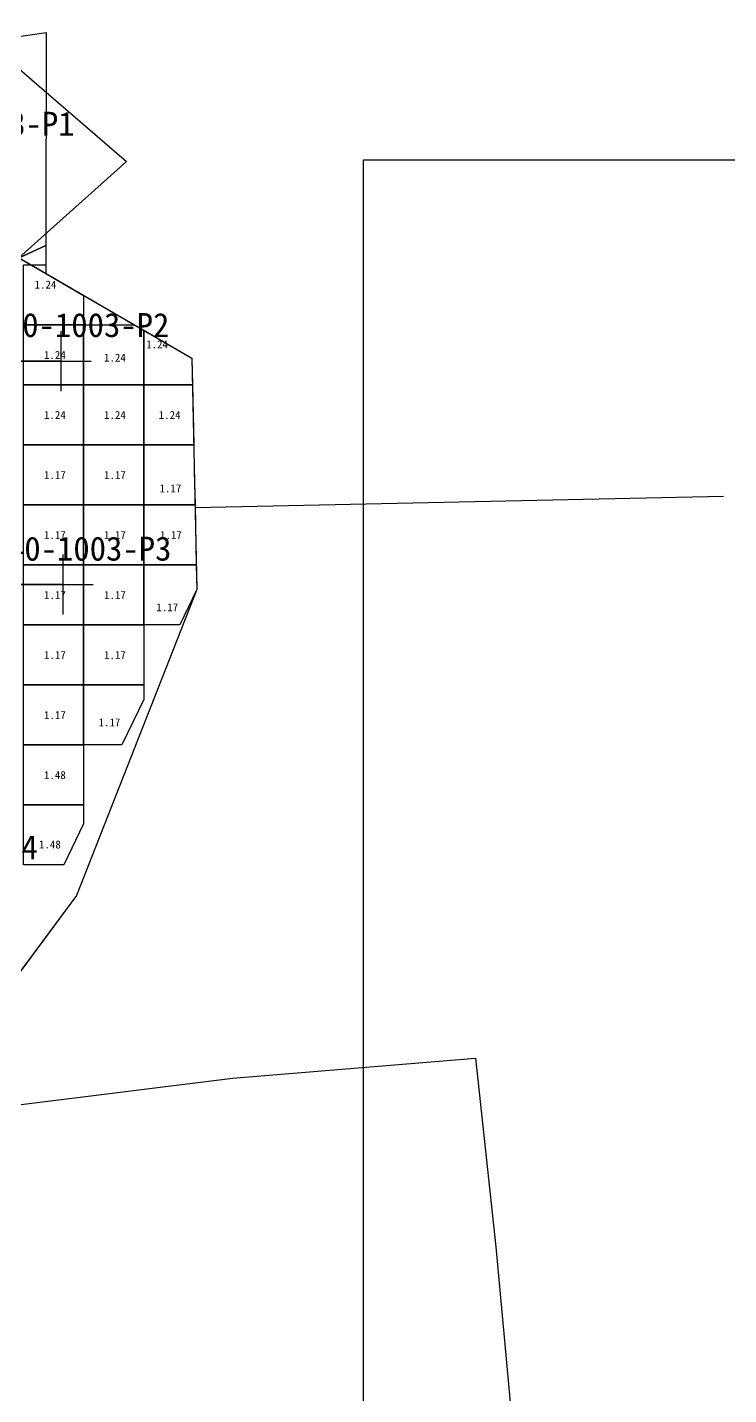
# Model space of a CAD drawing. Header units: metres. Extents: x 470001 to 470123, y 4349638 to 4349734.
# Drawn here: x 470068.72 to 470080.4, y 4349657.66 to 4349680.45 of the extents above; entities that cross this region are included whole.
import ezdxf

# ---------------------------------------------------------------- set-up
doc = ezdxf.new("R2010")
doc.units = ezdxf.units.M
for name, color, linetype in [('1.000-1.500', 5, 'Continuous'), ('1.500-3.000', 1, 'Continuous'), ('点', 7, 'Continuous'), ('爆区方格网', 7, 'Continuous'), ('综合图_历史矿块', 7, 'Continuous'), ('钻孔', 7, 'Continuous')]:
    doc.layers.add(name, color=color, linetype=linetype)
doc.styles.add('CN_TTF', font='simsunb.ttf')
picture_1 = doc.add_image_def('image1.png', size_in_pixel=(1052, 617))

msp = doc.modelspace()

# ---------------------------------------------------------------- linework, layer by layer
at = {"color": 7}
msp.add_line((470071.515, 4349672.447), (470080.315, 4349672.636), dxfattribs=at)
at = {"layer": '1.000-1.500', "color": 5, "lineweight": 30}
msp.add_lwpolyline([(470068.585, 4349676.603), (470069.031, 4349676.813), (470069.03, 4349676.345), (470071.461, 4349674.934), (470071.544, 4349671.081), (470069.538, 4349665.982), (470068.229, 4349664.216)], dxfattribs=at)
at = {"layer": '1.500-3.000', "color": 1, "lineweight": 30}
msp.add_lwpolyline([(470063.871, 4349679.611), (470069.033, 4349680.357), (470069.031, 4349676.813), (470068.585, 4349676.603), (470071.461, 4349674.934), (470071.544, 4349671.081), (470069.538, 4349665.982), (470066.788, 4349662.272)], dxfattribs=at)
at = {"layer": '点', "color": 138, "true_color": 0x004c4c}
for p, q in [((470069.285, 4349674.385), (470069.285, 4349675.385)), ((470068.785, 4349674.885), (470069.785, 4349674.885)), ((470069.319, 4349670.66), (470069.319, 4349671.66)), ((470068.819, 4349671.16), (470069.819, 4349671.16))]:
    msp.add_line(p, q, dxfattribs=at)
at = {"layer": '爆区方格网', "color": 5}
for points in [[(470069.659, 4349675.49), (470068.659, 4349675.49), (470068.659, 4349676.49), (470069.03, 4349676.49), (470069.03, 4349676.345), (470069.659, 4349675.98), (470069.659, 4349675.49)], [(470068.659, 4349674.49), (470068.659, 4349675.49), (470069.659, 4349675.49), (470069.659, 4349674.49), (470068.659, 4349674.49)], [(470070.659, 4349674.49), (470069.659, 4349674.49), (470069.659, 4349675.49), (470070.502, 4349675.49), (470070.659, 4349675.399), (470070.659, 4349674.49)], [(470070.659, 4349674.49), (470070.659, 4349675.399), (470071.461, 4349674.934), (470071.471, 4349674.49), (470070.659, 4349674.49)], [(470068.659, 4349673.49), (470068.659, 4349674.49), (470069.659, 4349674.49), (470069.659, 4349673.49), (470068.659, 4349673.49)], [(470069.659, 4349673.49), (470069.659, 4349674.49), (470070.659, 4349674.49), (470070.659, 4349673.49), (470069.659, 4349673.49)], [(470070.659, 4349673.49), (470070.659, 4349674.49), (470071.471, 4349674.49), (470071.492, 4349673.49), (470070.659, 4349673.49)], [(470068.659, 4349672.49), (470068.659, 4349673.49), (470069.659, 4349673.49), (470069.659, 4349672.49), (470068.659, 4349672.49)], [(470069.659, 4349672.49), (470069.659, 4349673.49), (470070.659, 4349673.49), (470070.659, 4349672.49), (470069.659, 4349672.49)], [(470070.659, 4349672.49), (470070.659, 4349673.49), (470071.492, 4349673.49), (470071.502, 4349673.043), (470071.514, 4349672.49), (470070.659, 4349672.49)], [(470068.659, 4349671.49), (470068.659, 4349672.49), (470069.659, 4349672.49), (470069.659, 4349671.49), (470068.659, 4349671.49)], [(470069.659, 4349671.49), (470069.659, 4349672.49), (470070.659, 4349672.49), (470070.659, 4349671.49), (470069.659, 4349671.49)], [(470070.659, 4349671.49), (470070.659, 4349672.49), (470071.514, 4349672.49), (470071.535, 4349671.49), (470070.659, 4349671.49)], [(470068.659, 4349670.49), (470068.659, 4349671.49), (470069.659, 4349671.49), (470069.659, 4349670.49), (470068.659, 4349670.49)], [(470069.659, 4349670.49), (470069.659, 4349671.49), (470070.659, 4349671.49), (470070.659, 4349670.49), (470069.659, 4349670.49)], [(470070.659, 4349670.49), (470070.659, 4349671.49), (470071.535, 4349671.49), (470071.544, 4349671.081), (470071.259, 4349670.49), (470070.659, 4349670.49)], [(470068.659, 4349669.49), (470068.659, 4349670.49), (470069.659, 4349670.49), (470069.659, 4349669.49), (470068.659, 4349669.49)], [(470069.659, 4349669.49), (470069.659, 4349670.49), (470070.659, 4349670.49), (470070.659, 4349669.49), (470069.659, 4349669.49)], [(470068.659, 4349668.49), (470068.659, 4349669.49), (470069.659, 4349669.49), (470069.659, 4349668.49), (470068.659, 4349668.49)], [(470069.659, 4349668.49), (470069.659, 4349669.49), (470070.659, 4349669.49), (470070.659, 4349669.248), (470070.293, 4349668.49), (470069.659, 4349668.49)], [(470068.659, 4349667.49), (470068.659, 4349668.49), (470069.659, 4349668.49), (470069.659, 4349667.49), (470068.659, 4349667.49)], [(470068.659, 4349666.49), (470068.659, 4349667.49), (470069.659, 4349667.49), (470069.659, 4349667.177), (470069.327, 4349666.49), (470068.659, 4349666.49)]]:
    msp.add_lwpolyline(points, close=True, dxfattribs=at)
at = {"layer": '综合图_历史矿块', "color": 9}
for points in [[(470067.779, 4349680.445), (470070.374, 4349678.209), (470068.58, 4349676.606)], [(470066.204, 4349656.669), (470067.495, 4349658.791), (470066.788, 4349662.272), (470072.137, 4349662.937), (470076.183, 4349663.27), (470076.521, 4349660.129), (470077.249, 4349652.237)]]:
    msp.add_lwpolyline(points, dxfattribs=at)
msp.add_lwpolyline([(470059.568, 4349661.496), (470058.789, 4349663.063), (470056.068, 4349663.433), (470051.034, 4349664.014), (470045.693, 4349664.477), (470048.575, 4349669.089), (470049.134, 4349671.432), (470053.013, 4349672.199), (470054.969, 4349670.918), (470057.564, 4349669.703), (470060.242, 4349670.725), (470062.064, 4349672.658), (470063.61, 4349675.309), (470068.58, 4349676.606), (470071.461, 4349674.934), (470071.544, 4349671.081), (470069.538, 4349665.982), (470066.788, 4349662.272), (470059.568, 4349661.496)], close=True, dxfattribs=at)
at = {"layer": '钻孔', "color": 5, "lineweight": 35}
for p, q in [((470069.285, 4349674.885), (470068.085, 4349674.885)), ((470069.319, 4349671.16), (470068.119, 4349671.16))]:
    msp.add_line(p, q, dxfattribs=at)

# ---------------------------------------------------------------- texts
at = {"color": 5, "style": 'CN_TTF'}
for s, p in [('1.24', (470068.842, 4349676.092)), ('1.24', (470070.7, 4349675.097)), ('1.24', (470068.999, 4349674.92)), ('1.24', (470069.999, 4349674.875)), ('1.24', (470068.999, 4349673.92)), ('1.24', (470069.999, 4349673.92)), ('1.24', (470070.91, 4349673.92)), ('1.17', (470068.999, 4349672.92)), ('1.17', (470069.999, 4349672.92)), ('1.17', (470070.923, 4349672.697)), ('1.17', (470068.999, 4349671.92)), ('1.17', (470069.999, 4349671.92)), ('1.17', (470070.932, 4349671.92)), ('1.17', (470068.999, 4349670.92)), ('1.17', (470069.999, 4349670.92)), ('1.17', (470070.87, 4349670.716)), ('1.17', (470068.999, 4349669.92)), ('1.17', (470069.999, 4349669.92)), ('1.17', (470068.999, 4349668.92)), ('1.17', (470069.908, 4349668.799)), ('1.48', (470068.999, 4349667.92)), ('1.48', (470068.916, 4349666.764))]:
    msp.add_text(s, height=0.1333, dxfattribs=at).set_placement(p)
at = {"layer": '钻孔', "color": 138, "true_color": 0x004c4c, "style": 'CN_TTF'}
for s, p in [('BS-3940-1003-P1', (470065.427, 4349678.638)), ('BS-3940-1003-P2', (470067.005, 4349675.285)), ('BS-3940-1003-P3', (470067.039, 4349671.56)), ('BS-3940-1003-P4', (470064.814, 4349666.586))]:
    msp.add_text(s, height=0.4, dxfattribs=at).set_placement(p)

# ---------------------------------------------------------------- pictures from other files: only their frames are drawn
image = msp.add_image(picture_1, insert=(470074.319, 4349654.778), size_in_units=(40, 23.46))

doc.saveas('drawing.dxf')
